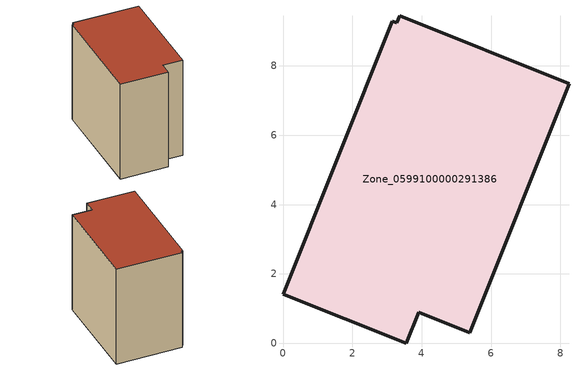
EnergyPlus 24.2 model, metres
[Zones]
Zone_0599100000291386
 floor ground (C_G): 3.91,0.9 3.55,0 0,1.42 3.16,9.29 3.29,9.25 3.37,9.45 8.25,7.49 5.38,0.31 z0
 wall outside (C_F): 3.16,9.29 0,1.42 3.55,0 3.91,0.9 5.38,0.31 8.25,7.49 3.37,9.45 3.29,9.25 3.16,9.29 z0:8.27
 roof outside (C_R): 8.25,7.49 3.37,9.45 3.29,9.25 3.16,9.29 0,1.42 3.55,0 3.91,0.9 5.38,0.31 z8.27
[BUILDING]
Pand.0599100000291386: North Axis=0; Terrain=City; Loads Convergence Tolerance Value=0.04; Temperature Convergence Tolerance Value=0.4; Solar Distribution=FullExterior; Maximum Number of Warmup Days=25; Minimum Number of Warmup Days=1
[Site:Location]
Rotterdam.The.Hague.AP_ZH_NLD Design_Conditions: Latitude=51.96; Longitude=4.45; Time Zone=1; Elevation=-4.5
[SITE:GROUNDTEMPERATURE:BUILDINGSURFACE]
18, 18, 18, 18, 18, 18, 18, 18, 18, 18, 18, 18
[MATERIAL] Thermal Absorptance=0.9; Solar Absorptance=0.7; Visible Absorptance=0.7
Name | Roughness | Thickness | Conductivity | Density | Specific Heat
G.TC.1975-1991 | MediumSmooth | 0.15 | 0.288461 | 540 | 1210
F.TC.1975-1991 | Rough | 0.3 | 0.230769 | 1920 | 840
R.TC.1975-1991 | MediumRough | 0.2 | 0.153846 | 1500 | 1000
[CONSTRUCTION]
C_G: G.TC.1975-1991
C_F: F.TC.1975-1991
C_R: R.TC.1975-1991
[ZONE]
Zone_0599100000291386: Type=1; Multiplier=1; Ceiling Height=Autocalculate; Volume=Autocalculate; Floor Area=autocalculate; Part of Total Floor Area=Yes
[ZONEINFILTRATION:DESIGNFLOWRATE]
Infil_Zone_0599100000291386: Zone or ZoneList or Space or SpaceList=Zone_0599100000291386; Schedule=AlwaysOn; Design Flow Rate Calculation Method=Flow/Area; Flow Rate per Floor Area=0.003; Constant Term Coefficient=1; Temperature Term Coefficient=0; Velocity Term Coefficient=0; Velocity Squared Term Coefficient=0
[HVACTEMPLATE:ZONE:IDEALLOADSAIRSYSTEM]
Zone_0599100000291386: Maximum Heating Supply Air Temperature=50; Minimum Cooling Supply Air Temperature=13; Maximum Heating Supply Air Humidity Ratio=0.0156; Minimum Cooling Supply Air Humidity Ratio=0.0077; Heating Limit=NoLimit; Cooling Limit=NoLimit; Dehumidification Control Type=ConstantSensibleHeatRatio; Cooling Sensible Heat Ratio=0.7; Dehumidification Setpoint=60; Humidification Control Type=None; Humidification Setpoint=30; Outdoor Air Method=None; Outdoor Air Flow Rate per Person=0.00944; Outdoor Air Flow Rate per Zone Floor Area=0; Outdoor Air Flow Rate per Zone=0; Demand Controlled Ventilation Type=None; Outdoor Air Economizer Type=NoEconomizer; Heat Recovery Type=None; Sensible Heat Recovery Effectiveness=0.7; Latent Heat Recovery Effectiveness=0.65
[ZONECONTROL:THERMOSTAT]
ThermostatControl_Zone_0599100000291386: Zone or ZoneList=Zone_0599100000291386; Control Type Schedule=DualSetpointControlType; Control 1=Thermostat_Zone_0599100000291386; Temperature Difference Between Cutout And Setpoint=0
[THERMOSTATSETPOINT:DUALSETPOINT]
Thermostat_Zone_0599100000291386: Heating Setpoint Temperature Schedule=HeatingSetpoint_Zone_0599100000291386; Cooling Setpoint Temperature Schedule=CoolingSetpoint_Zone_0599100000291386
[SCHEDULE:COMPACT]
HeatingSetpoint_Zone_0599100000291386: Through: 12/31, For: AllDays, Until: 24:00, 21
CoolingSetpoint_Zone_0599100000291386: Through: 12/31, For: AllDays, Until: 24:00, 24
DualSetpointControlType: Through: 12/31, For: AllDays, Until: 24:00, 4
AlwaysOn: Through: 12/31, For: AllDays, Until: 24:00, 1
